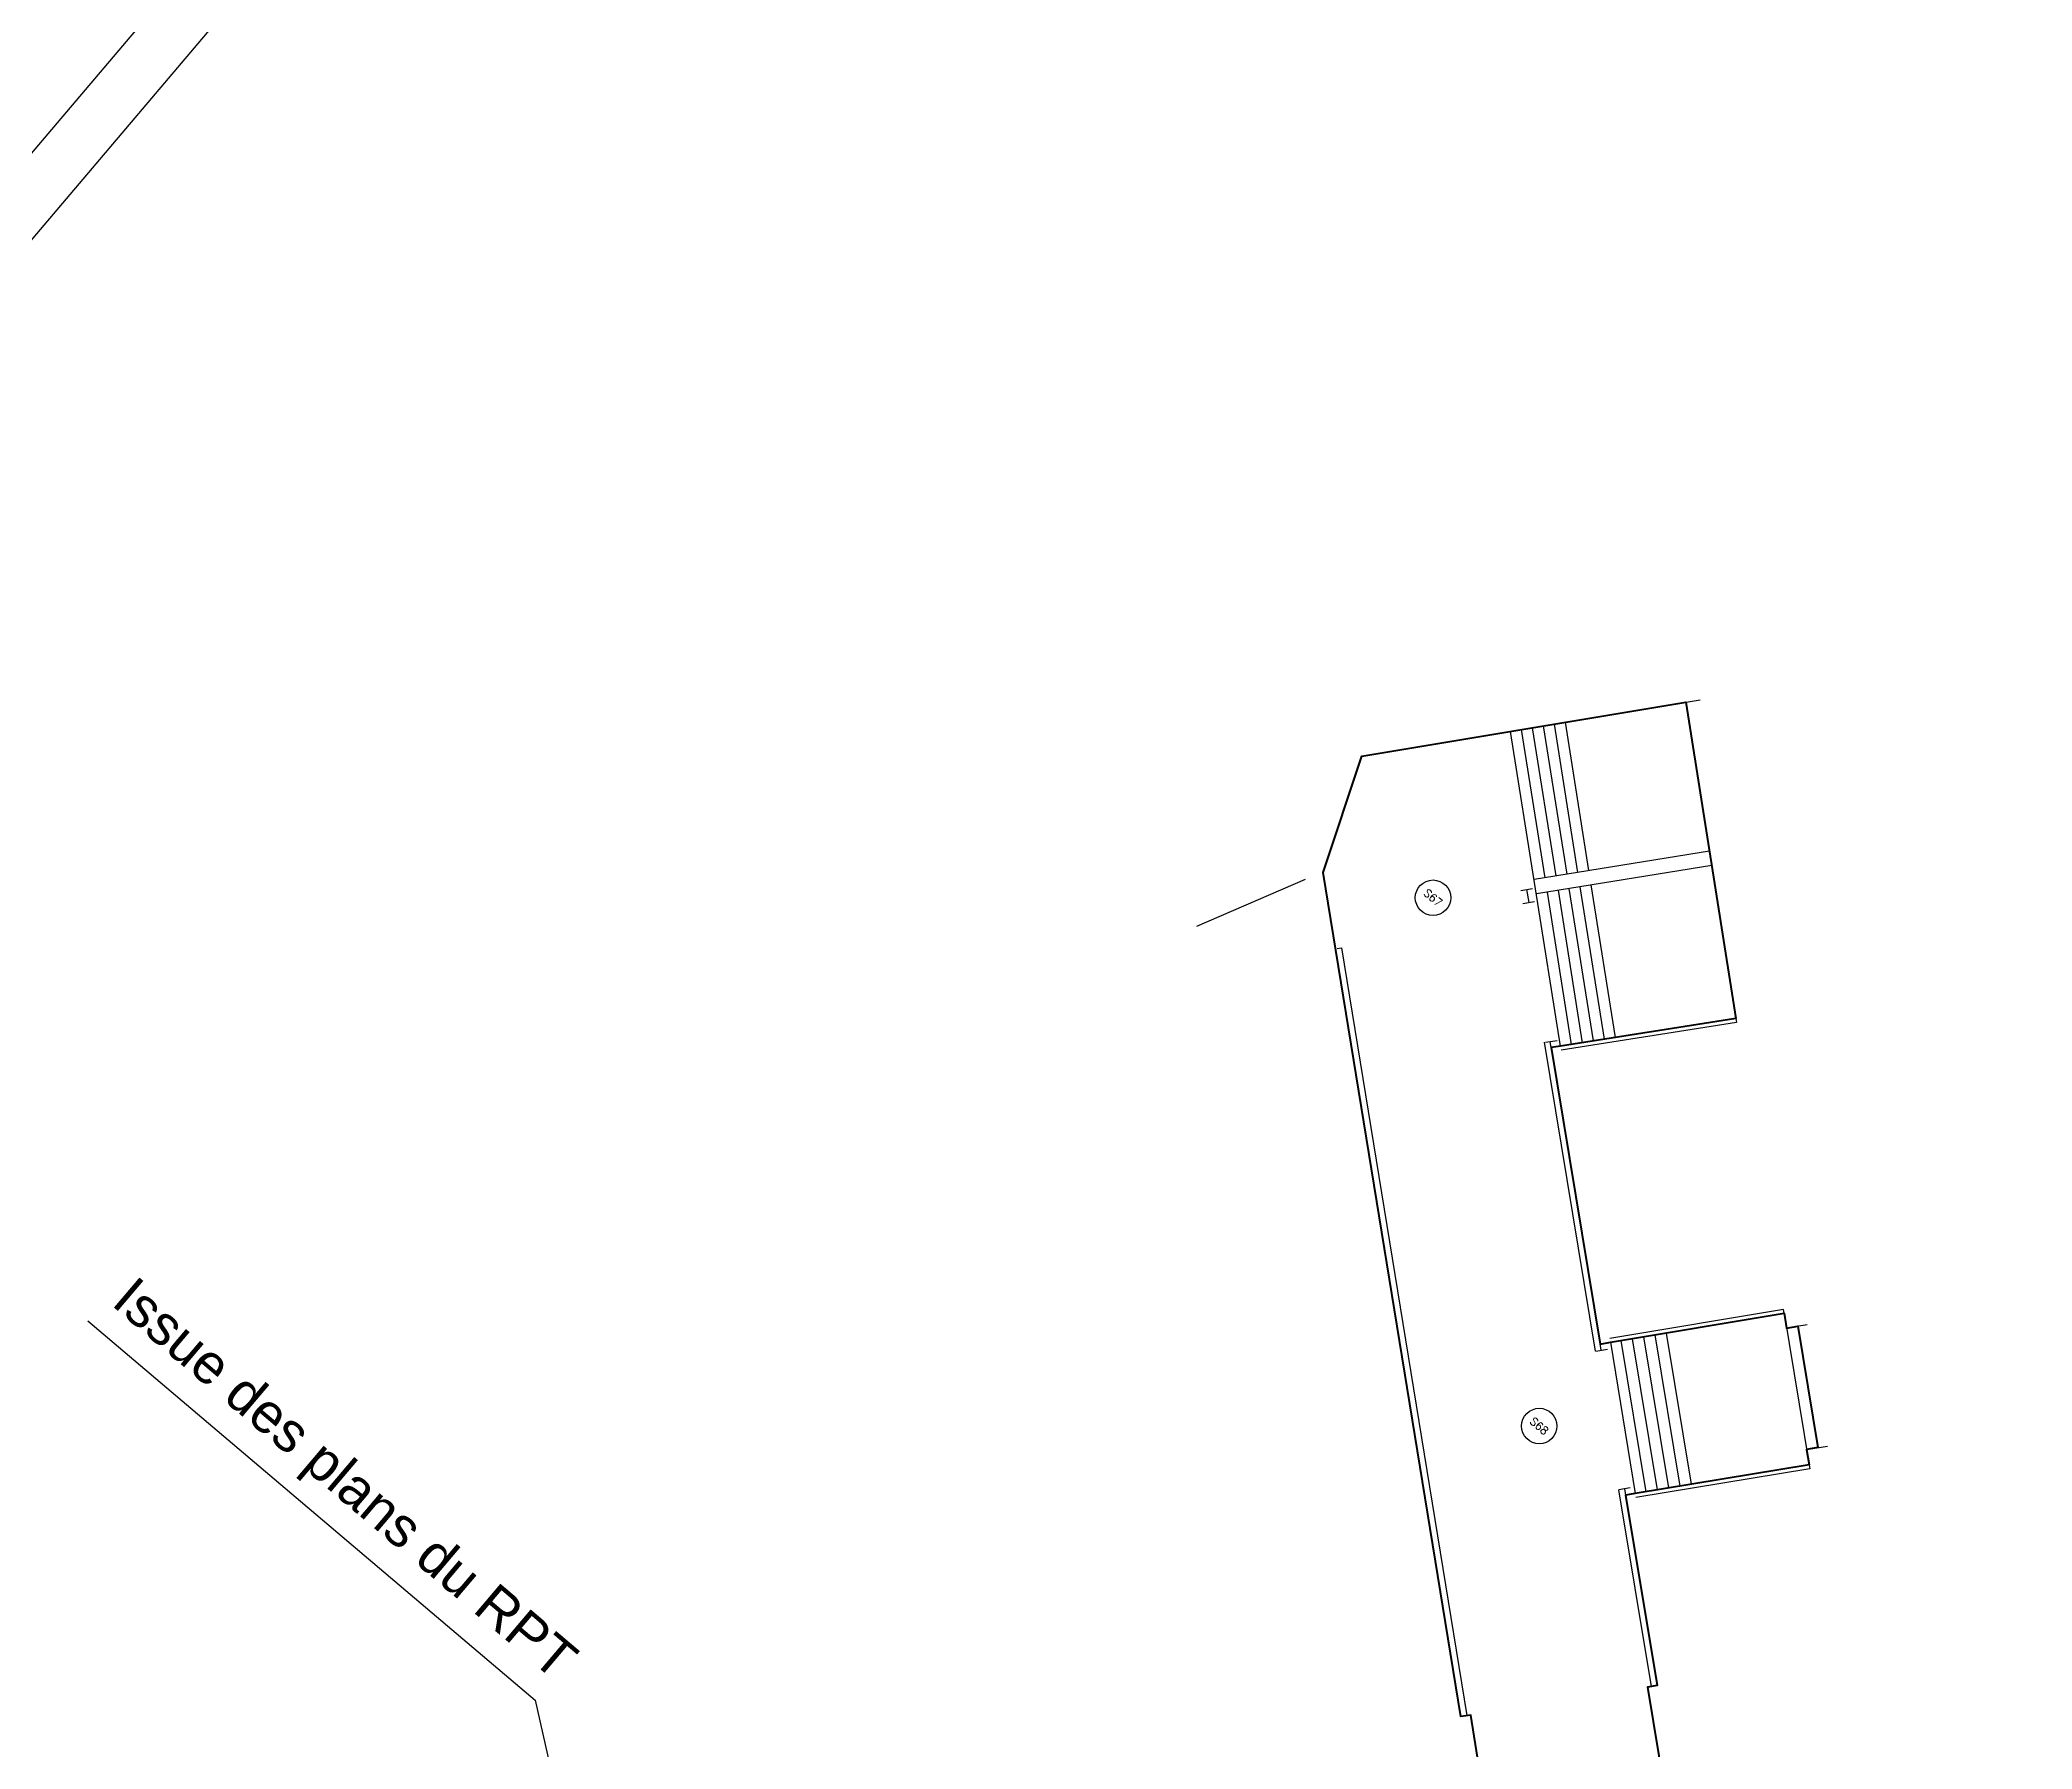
# Model space of a CAD drawing. Header units: metres. Extents: x 1653773 to 1654374, y 8182561 to 8183166.
# Drawn here: x 1653977.9 to 1654028.5, y 8183033.1 to 8183076.5 of the extents above; entities that cross this region are included whole.
import ezdxf
from ezdxf.enums import TextEntityAlignment as Align

# ---------------------------------------------------------------- set-up
doc = ezdxf.new("R2010")
doc.units = ezdxf.units.M
doc.header["$LTSCALE"] = 2
for name, color, linetype in [('schema', 7, 'Continuous'), ('TOP2M-BATIS-_-E', 6, 'Continuous'), ('TOP2M-INFRA-EF-E', 6, 'Continuous'), ('TOP2M-SCAN-TRUEVIEW-E', 7, 'Continuous')]:
    doc.layers.add(name, color=color, linetype=linetype)
doc.layers.add('TOP2M-SURFACE-_-E', color=7, linetype='Continuous', lineweight=40)
doc.styles.add('Arial', font='ARIAL.TTF')
doc.styles.add('Romanc 2', font='Romanc.shx', dxfattribs={"width": 0.99, "height": 0.5})
doc.styles.get("Standard").update_dxf_attribs({"font": 'txt.shx'})

# ---------------------------------------------------------------- blocks, each defined once
blk = doc.blocks.new('cdr_shm')
blk.add_line((0, 1), (0, 0))
at = {"flags": 4}
blk.add_attdef('FEUILLE', text='', height=0.05, dxfattribs=at).set_placement((0.05, 0.05), align=Align.BOTTOM_LEFT)

msp = doc.modelspace()

# ---------------------------------------------------------------- linework, layer by layer
at = {"layer": 'TOP2M-BATIS-_-E'}
for p, q in [((1654011.489, 8183058.332), (1654020.083, 8183059.757)), ((1654010.508, 8183055.376), (1654011.489, 8183058.332)), ((1654010.508, 8183055.376), (1654014.009, 8183033.937)), ((1654007.304, 8183054.014), (1654010.063, 8183055.207)), ((1654015.527, 8183054.922), (1654015.823, 8183054.972)), ((1654015.675, 8183054.947), (1654015.731, 8183054.611)), ((1654015.583, 8183054.587), (1654015.879, 8183054.636)), ((1654010.861, 8183053.446), (1654010.973, 8183053.464)), ((1654010.973, 8183053.464), (1654014.157, 8183033.961)), ((1654020.993, 8183051.665), (1654016.538, 8183050.966)), ((1654021.009, 8183051.566), (1654016.554, 8183050.867)), ((1654020.993, 8183051.665), (1654021.009, 8183051.566)), ((1654017.425, 8183043.217), (1654016.13, 8183051.062)), ((1654016.152, 8183051.068), (1654016.449, 8183051.11)), ((1654017.573, 8183043.241), (1654016.278, 8183051.086)), ((1654022.2, 8183044.279), (1654017.787, 8183043.542)), ((1654022.217, 8183044.181), (1654022.2, 8183044.279)), ((1654022.217, 8183044.181), (1654017.803, 8183043.443)), ((1654022.217, 8183044.181), (1654022.852, 8183040.331)), ((1654022.801, 8183043.888), (1654022.279, 8183043.802)), ((1654022.567, 8183043.85), (1654023.076, 8183040.768)), ((1654017.432, 8183043.219), (1654017.729, 8183043.267)), ((1654017.803, 8183043.443), (1654018.437, 8183039.603)), ((1654018.072, 8183043.488), (1654018.706, 8183039.648)), ((1654018.36, 8183043.535), (1654018.993, 8183039.695)), ((1654018.648, 8183043.583), (1654019.281, 8183039.743)), ((1654018.936, 8183043.63), (1654019.569, 8183039.79)), ((1654019.223, 8183043.678), (1654019.857, 8183039.838)), ((1654022.788, 8183040.719), (1654023.322, 8183040.809)), ((1654022.852, 8183040.331), (1654018.437, 8183039.603)), ((1654022.868, 8183040.232), (1654018.453, 8183039.505)), ((1654022.852, 8183040.331), (1654022.868, 8183040.232)), ((1654018.012, 8183039.697), (1654018.841, 8183034.699)), ((1654018.31, 8183039.75), (1654018.016, 8183039.693)), ((1654018.16, 8183039.721), (1654018.989, 8183034.724)), ((1654018.989, 8183034.724), (1654018.746, 8183034.683)), ((1654018.746, 8183034.683), (1654019.611, 8183029.455))]:
    msp.add_line(p, q, dxfattribs=at)
at = {"layer": 'TOP2M-BATIS-_-E', "flags": 128}
for points in [[(1654017.946, 8183057.475, 0, 0, 0), (1654016.961, 8183057.307, 0.2, 0, 0), (1654016.468, 8183057.222, 0, 0, 0)], [(1654018.61, 8183053.289, 0, 0, 0), (1654017.624, 8183053.121, 0.2, 0, 0), (1654017.131, 8183053.037, 0, 0, 0)], [(1654020.526, 8183041.926, 0, 0, 0), (1654019.54, 8183041.758, 0.2, 0, 0), (1654019.047, 8183041.673, 0, 0, 0)]]:
    msp.add_lwpolyline(points, format="xyseb", dxfattribs=at)
msp.add_lwpolyline([(1654015.055, 8183028.974), (1654014.257, 8183033.977), (1654014.009, 8183033.937)], dxfattribs=at)
at = {"layer": 'TOP2M-INFRA-EF-E'}
for p, q in [((1654020.993, 8183051.665), (1654019.72, 8183059.697)), ((1654016.538, 8183050.966), (1654015.271, 8183058.959)), ((1654016.146, 8183055.243), (1654015.549, 8183059.006)), ((1654016.424, 8183055.288), (1654015.827, 8183059.052)), ((1654016.702, 8183055.333), (1654016.106, 8183059.098)), ((1654016.981, 8183055.378), (1654016.384, 8183059.144)), ((1654017.259, 8183055.423), (1654016.662, 8183059.19)), ((1654020.319, 8183055.918), (1654015.867, 8183055.198)), ((1654020.377, 8183055.553), (1654015.925, 8183054.832)), ((1654016.817, 8183051.009), (1654016.204, 8183054.878)), ((1654017.095, 8183051.053), (1654016.482, 8183054.923)), ((1654017.374, 8183051.097), (1654016.76, 8183054.968)), ((1654017.653, 8183051.141), (1654017.039, 8183055.013)), ((1654017.931, 8183051.184), (1654017.317, 8183055.058))]:
    msp.add_line(p, q, dxfattribs=at)
at = {"layer": 'TOP2M-SCAN-TRUEVIEW-E'}
for centre in [(1654013.299, 8183054.735), (1654015.997, 8183041.317)]:
    msp.add_circle(centre, 0.45, dxfattribs=at)
at = {"layer": 'TOP2M-SURFACE-_-E', "color": 3, "flags": 128}
msp.add_lwpolyline([(1654015.055, 8183028.973), (1654014.257, 8183033.977), (1654014.009, 8183033.937), (1654010.508, 8183055.376), (1654011.489, 8183058.332), (1654019.72, 8183059.697), (1654020.993, 8183051.665), (1654016.538, 8183050.966), (1654016.304, 8183050.929), (1654017.547, 8183043.4), (1654017.803, 8183043.443), (1654022.217, 8183044.181), (1654022.279, 8183043.802), (1654022.567, 8183043.85), (1654023.076, 8183040.768), (1654022.788, 8183040.719), (1654022.852, 8183040.331), (1654018.437, 8183039.603), (1654018.186, 8183039.562), (1654018.989, 8183034.724), (1654018.746, 8183034.683), (1654019.611, 8183029.455, 0.246716)], format="xyb", dxfattribs=at)
at = {"layer": 'TOP2M-SURFACE-_-E', "lineweight": -2, "flags": 128}
msp.add_lwpolyline([(1653979.135, 8183043.987), (1653990.494, 8183034.353), (1653991.379, 8183030.454)], dxfattribs=at)

# ---------------------------------------------------------------- block references
at = {"layer": 'schema'}
for p, xscale, yscale, zscale, rotation in [((1653772.608, 8182829.645), 415, 440.5, 415, 319.696301443954), ((1653904.903, 8182987.816), 208, 176.2, 208, 319.6963014442463)]:
    msp.add_blockref('cdr_shm', p, dxfattribs=dict(at, xscale=xscale, yscale=yscale, zscale=zscale, rotation=rotation))

# ---------------------------------------------------------------- texts
at = {"layer": 'TOP2M-SCAN-TRUEVIEW-E', "style": 'Romanc 2', "width": 0.99}
for s, p in [('S67', (1654013.299, 8183054.735)), ('S68', (1654015.997, 8183041.317))]:
    msp.add_text(s, height=0.2, rotation=319.6963, dxfattribs=at).set_placement(p, align=Align.MIDDLE_CENTER)
at = {"layer": 'TOP2M-SURFACE-_-E', "style": 'Arial'}
msp.add_text('Issue des plans du RPT', height=1, rotation=319.6963, dxfattribs=at).set_placement((1653979.699, 8183044.408))

doc.saveas('drawing.dxf')
